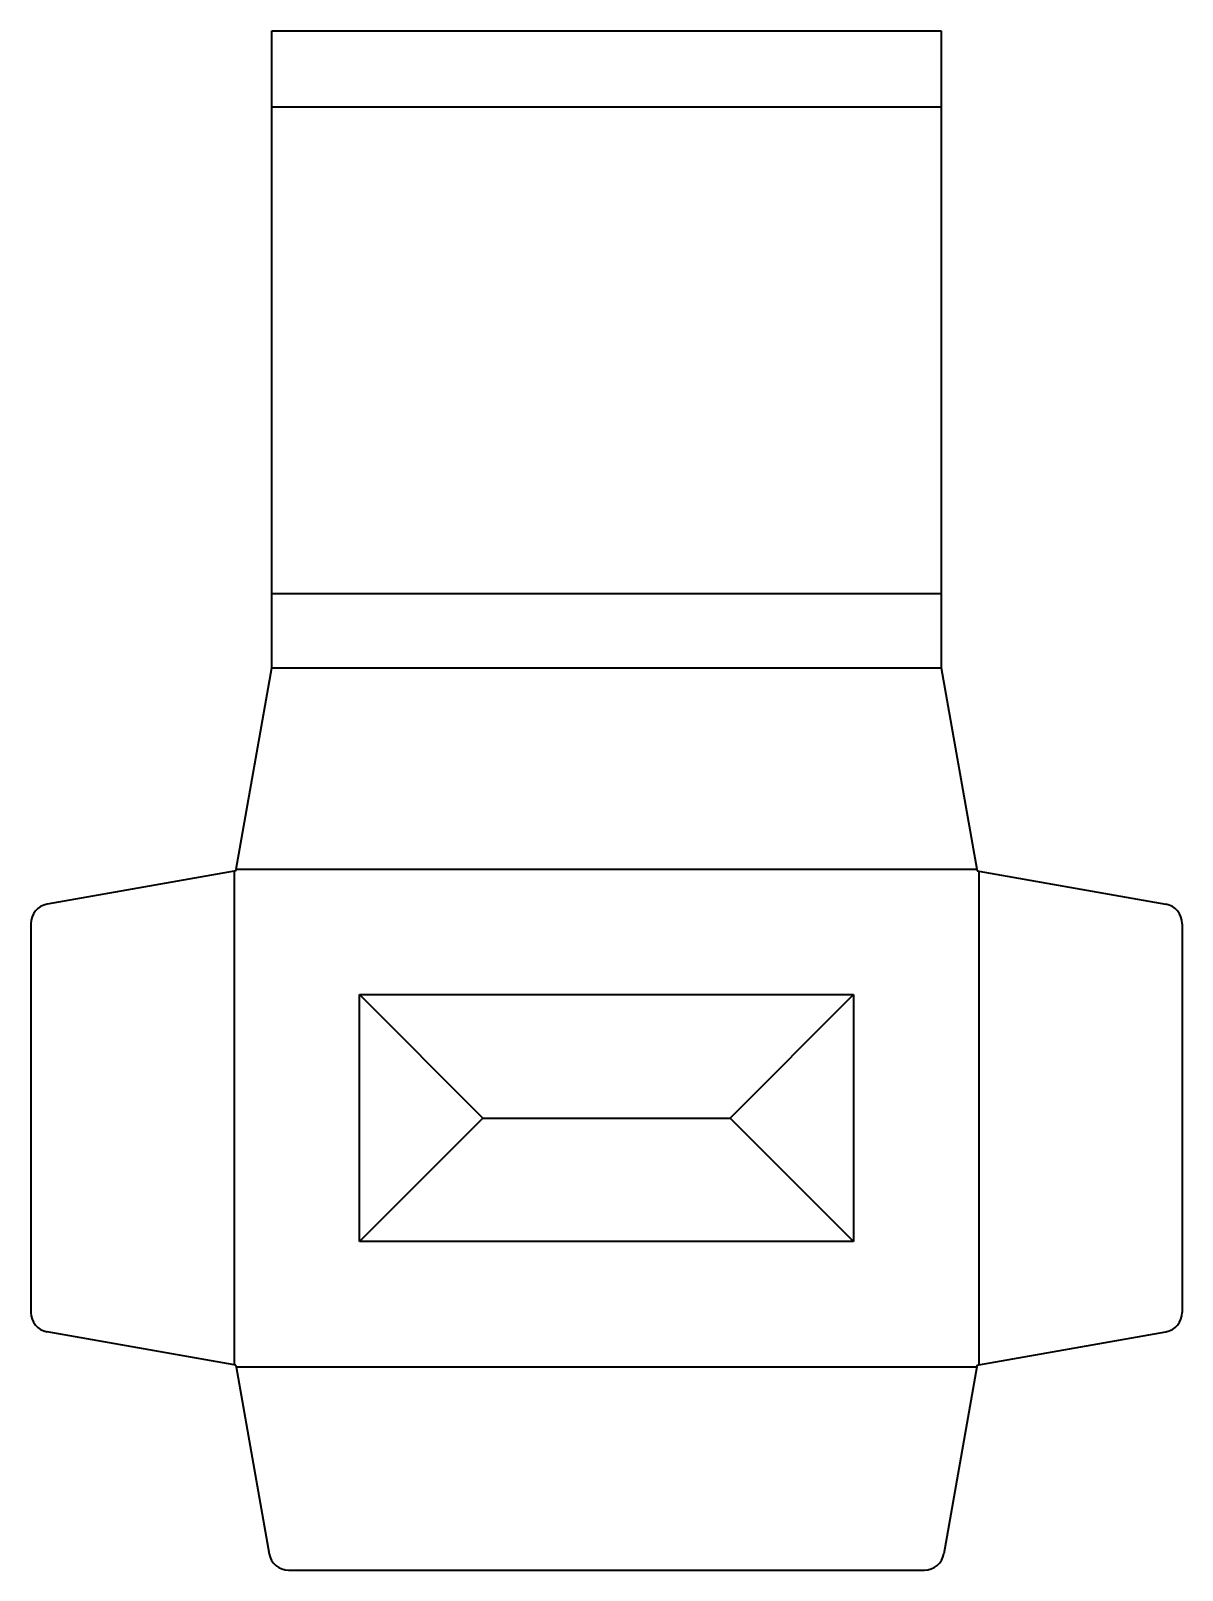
# Model space of a CAD drawing. Header units: centimetres. Extents: x -83 to 383, y -283 to 340.
import ezdxf

# ---------------------------------------------------------------- set-up
doc = ezdxf.new("R2010")
doc.units = ezdxf.units.CM
doc.linetypes.add('Solid', pattern=[0])
doc.layers.add('cuttingLine', color=7, linetype='Solid', lineweight=35)
doc.layers.add('foldingLine', color=1, linetype='Solid', lineweight=35)

msp = doc.modelspace()

# ---------------------------------------------------------------- linework, layer by layer
at = {"layer": 'cuttingLine', "color": 5, "linetype": 'Solid', "lineweight": 35}
for p, q in [((14.50289, 309.25), (14.50289, 340)), ((14.50289, 340), (285.49711, 340)), ((285.49711, 340), (285.49711, 309.25)), ((14.50289, 112.25), (14.50289, 309.25)), ((285.49711, 309.25), (285.49711, 112.25)), ((14.50289, 82.25), (14.50289, 112.25)), ((285.49711, 112.25), (285.49711, 82.25)), ((0.13225, 0.75), (14.50289, 82.25)), ((285.49711, 82.25), (299.86775, 0.75)), ((0, 0), (-0.75, -0.13225)), ((0.13225, 0.75), (0, 0)), ((299.86775, 0.75), (300, 0)), ((300, 0), (300.75, -0.13225)), ((-0.75, -0.13225), (-76.38919, -13.46947)), ((300.75, -0.13225), (376.38919, -13.46947)), ((-83, -21.34794), (-83, -178.65206)), ((383, -21.34794), (383, -178.65206)), ((100, -100), (50, -50)), ((200, -100), (250, -50)), ((100, -100), (50, -150)), ((100, -100), (200, -100)), ((200, -100), (250, -150)), ((-0.75, -199.86775), (-76.38919, -186.53053)), ((300.75, -199.86775), (376.38919, -186.53053)), ((0, -200), (-0.75, -199.86775)), ((0.13225, -200.75), (0, -200)), ((0.13225, -200.75), (13.46947, -276.38919)), ((299.86775, -200.75), (286.53053, -276.38919)), ((299.86775, -200.75), (300, -200)), ((300, -200), (300.75, -199.86775)), ((21.34794, -283), (278.65206, -283))]:
    msp.add_line(p, q, dxfattribs=at)
for centre, start, end in [((-75, -21.34794), 100, 180), ((375, -21.34794), 0, 80), ((-75, -178.65206), 179.99996, 259.99997), ((375, -178.65206), -79.99997, 0.00004), ((21.34794, -275), 190, -90), ((278.65206, -275), 269.99997, -10.00002)]:
    msp.add_arc(centre, 8, start, end, dxfattribs=at)
at = {"layer": 'foldingLine', "color": 1, "linetype": 'Solid', "lineweight": 35}
for p, q in [((14.50289, 309.25), (285.49711, 309.25)), ((14.50289, 112.25), (285.49711, 112.25)), ((14.50289, 82.25), (285.49711, 82.25)), ((0.13225, 0.75), (299.86775, 0.75)), ((-0.75, -0.13225), (-0.75, -199.86775)), ((300.75, -0.13225), (300.75, -199.86775)), ((50, -50), (250, -50)), ((50, -150), (50, -50)), ((250, -50), (250, -150)), ((250, -150), (50, -150)), ((0.13225, -200.75), (299.86775, -200.75))]:
    msp.add_line(p, q, dxfattribs=at)

doc.saveas('drawing.dxf')
